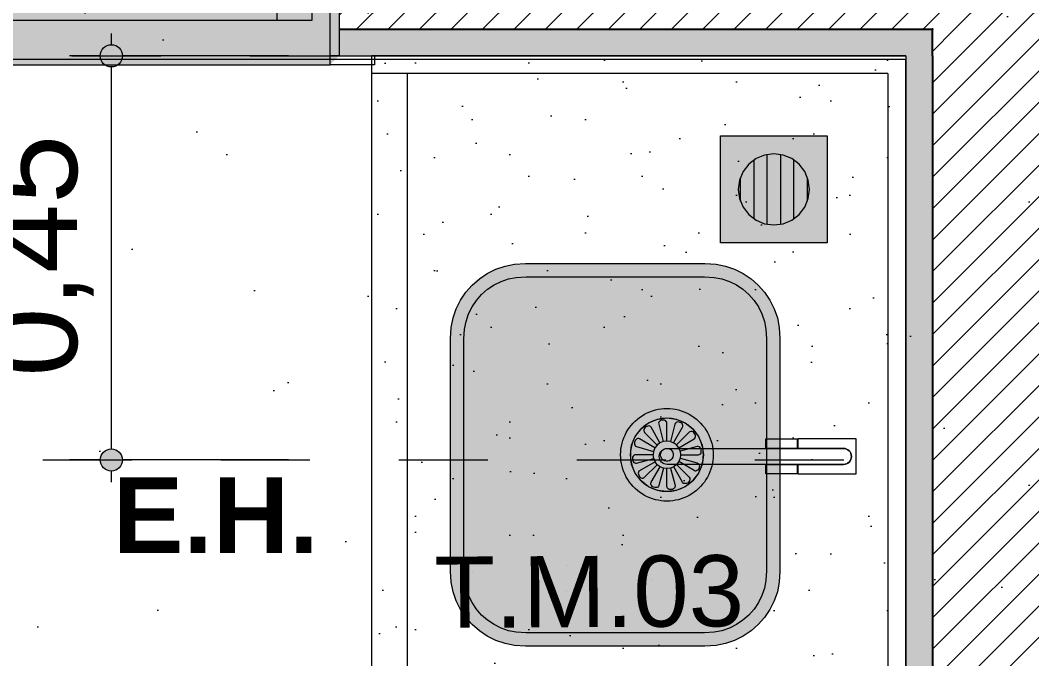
# Model space of a CAD drawing. Header units: metres. Extents: x -77.1 to 22, y -70.6 to -27.7.
# Drawn here: x -46.689 to -45.552, y -33.477 to -32.76 of the extents above; entities that cross this region are included whole.
import ezdxf

# ---------------------------------------------------------------- set-up
doc = ezdxf.new("R2010")
doc.units = ezdxf.units.M
doc.header["$MEASUREMENT"] = 0
doc.linetypes.add('Dashed', pattern=[0.07, 0.045, -0.025])
for name, color, linetype in [('COTAS EXECUTIVO.EXEC', 7, 'Continuous'), ('Janelas Archicad', 7, 'Continuous'), ('LOUCAS-METAIS.ARQ', 7, 'Continuous'), ('NOTAS BANCADAS', 7, 'Continuous'), ('PAREDE CONSTRUIR', 7, 'Continuous')]:
    doc.layers.add(name, color=color, linetype=linetype)
for name, color, linetype, lineweight, true_color in [('COTAS EXECUTIVO.EXEC_Caneta_No__167', 7, 'Continuous', 13, 0x0035d5), ('COTAS EXECUTIVO.EXEC_Caneta_No__25', 7, 'Continuous', 13, 0x982312), ('EIXO HIDRÁULICO - Executivo.EXEC_Caneta_No__167', 7, 'Continuous', 13, 0x0035d5), ('Janelas Archicad_Caneta_No__9', 7, 'Continuous', 5, 0x020202), ('LAJES.EST_Caneta_No__18', 7, 'Continuous', 0, 0xdfdfdf), ('LOUCAS-METAIS.ARQ_Caneta_No__13', 7, 'Continuous', 0, 0xaaaaaa), ('LOUCAS-METAIS.ARQ_Caneta_No__16', 7, 'Continuous', 0, 0xc9c9c9), ('LOUCAS-METAIS.ARQ_Caneta_No__18', 7, 'Continuous', 0, 0xdfdfdf), ('RALO_Caneta_No__19', 7, 'Continuous', 0, 0xe9e9e9), ('ZONA_Caneta_No__56', 7, 'Continuous', 0, 0xffe495)]:
    doc.layers.add(name, color=color, linetype=linetype, lineweight=lineweight, true_color=true_color)
for name, color, linetype, lineweight in [('Janelas Archicad_Caneta_No__10', 7, 'Continuous', 5), ('Janelas Archicad_Caneta_No__241', 7, 'Continuous', 13), ('LAJES.EST_Caneta_No__96', 252, 'Continuous', 0), ('NOTAS BANCADAS_Caneta_No__99', 7, 'Continuous', 20), ('PAREDE CONSTRUIR_Caneta_No__241', 7, 'Continuous', 13), ('PAREDE CONSTRUIR_Caneta_No__3', 7, 'Continuous', 25), ('RALO_Caneta_No__96', 252, 'Continuous', 0)]:
    doc.layers.add(name, color=color, linetype=linetype, lineweight=lineweight)
doc.styles.add('ESTILO_GERADO_1', font='arial.ttf')
doc.styles.add('ESTILO_GERADO_2', font='arial.ttf')
doc.dimstyles.new('ESTILO_GERADO__1', dxfattribs={"dimtxt": 0.1, "dimasz": 0.0475, "dimexe": 0.18, "dimexo": 0.1, "dimgap": 0, "dimtad": 1, "dimtih": 1, "dimtoh": 1, "dimzin": 0, "dimdsep": 46, "dimtxsty": 'ESTILO_GERADO_1', "dimblk": 'ARROWHEAD_11', "dimblk1": 'ARROWHEAD_11', "dimblk2": 'ARROWHEAD_11', "dimcen": 0.09, "dimclrd": 256, "dimclre": 256, "dimclrt": 256, "dimadec": 0, "dimazin": 0, "dimtfac": 1, "dimtdec": 4, "dimtmove": 0, "dimatfit": 3, "dimfxl": 0, "dimtolj": 1, "dimtzin": 0, "dimarcsym": 0})
doc.dimstyles.new('ESTILO_GERADO__12', dxfattribs={"dimtxt": 0.1, "dimasz": 0.0475, "dimexe": 0.18, "dimexo": 0.0625, "dimgap": 0, "dimtad": 1, "dimzin": 0, "dimdsep": 46, "dimtxsty": 'ESTILO_GERADO_1', "dimblk": 'ARROWHEAD_11', "dimblk1": 'ARROWHEAD_11', "dimblk2": 'ARROWHEAD_11', "dimcen": 0.09, "dimclrd": 256, "dimclre": 256, "dimclrt": 256, "dimadec": 0, "dimazin": 0, "dimtfac": 1, "dimtdec": 4, "dimtmove": 0, "dimatfit": 3, "dimfxl": 0, "dimtolj": 1, "dimtzin": 0, "dimarcsym": 0})
doc.dimstyles.new('ESTILO_GERADO__14', dxfattribs={"dimtxt": 0.1, "dimasz": 0.0475, "dimexe": 0.18, "dimexo": 0.1, "dimgap": 0, "dimtad": 1, "dimtih": 1, "dimtoh": 1, "dimzin": 0, "dimdsep": 46, "dimtxsty": 'ESTILO_GERADO_1', "dimblk": 'ARROWHEAD_11', "dimblk1": 'ARROWHEAD_11', "dimblk2": 'ARROWHEAD_11', "dimcen": 0.09, "dimclrd": 256, "dimclre": 256, "dimclrt": 256, "dimadec": 0, "dimazin": 0, "dimtfac": 1, "dimtdec": 4, "dimtmove": 2, "dimatfit": 3, "dimfxl": 0, "dimtolj": 1, "dimtzin": 0, "dimarcsym": 0})
doc.dimstyles.new('ESTILO_GERADO__16', dxfattribs={"dimtxt": 0.1, "dimasz": 0.0475, "dimexe": 0.18, "dimexo": 1.170922, "dimgap": 0, "dimtad": 1, "dimzin": 0, "dimdsep": 46, "dimtxsty": 'ESTILO_GERADO_1', "dimblk": 'ARROWHEAD_11', "dimblk1": 'ARROWHEAD_11', "dimblk2": 'ARROWHEAD_11', "dimcen": 0.09, "dimclrd": 256, "dimclre": 256, "dimclrt": 256, "dimadec": 0, "dimazin": 0, "dimtfac": 1, "dimtdec": 4, "dimtmove": 0, "dimatfit": 3, "dimfxl": 0, "dimtolj": 1, "dimtzin": 0, "dimarcsym": 0})
pattern_1 = [(45, (0, 0), (-0.01767767, 0.01767767), [])]
pattern_2 = [(45, (0, 0.2), (-0.06363961, 0.06363961), [0, -0.06, 0, -0.09]), (110, (0.2, 0.2), (0.08457234, 0.03078181), [0, -0.044, 0, -0.076])]

# ---------------------------------------------------------------- blocks, each defined once
blk = doc.blocks.new('Horizontal Multi-Sash Window 26_3')
at = {"layer": 'Janelas Archicad', "linetype": 'Continuous', "lineweight": 0, "true_color": 0xffffff}
for points in [[(-0.75, 0), (0.75, 0), (0.75, 0.05), (0.74, 0.06), (-0.74, 0.06), (-0.75, 0.05)], [(0.68, 0.01), (0.05, 0.01), (0.05, -0.03), (0.02, -0.03), (0.02, -0.06), (0.71, -0.06), (0.71, -0.03), (0.68, -0.03)], [(0.68, -0.03), (0.68, 0.01), (0.05, 0.01), (0.05, -0.03)], [(0.72, -0.03), (0.72, 0.01), (0.68, 0.01), (0.68, -0.03)]]:
    blk.add_hatch(color=7, dxfattribs=at).paths.add_polyline_path(points)
at = {"layer": 'Janelas Archicad_Caneta_No__10', "color": 7, "linetype": 'Continuous', "lineweight": 5}
for p, q in [((0.79, 0.06), (0.74, 0.06)), ((0.74, 0.06), (0.74, 0.05)), ((0.79, 0.05), (0.79, 0.06)), ((0.75, 0.05), (0.74, 0.05)), ((0.74, 0.05), (0.74, 0)), ((0.74, 0.05), (0.79, 0.05)), ((0.75, 0), (0.75, 0.05))]:
    blk.add_line(p, q, dxfattribs=at)
at = {"layer": 'Janelas Archicad_Caneta_No__241', "color": 7, "linetype": 'Continuous', "lineweight": 13}
for p, q in [((0.75, 0.02), (0.75, 0.05)), ((0.75, 0.05), (0.79, 0.05)), ((0.75, 0), (0.75, 0.02))]:
    blk.add_line(p, q, dxfattribs=at)
at = {"layer": 'Janelas Archicad_Caneta_No__9', "color": 18, "linetype": 'Continuous', "lineweight": 5, "true_color": 0x020202}
for p, q in [((-0.74, 0.06), (0.74, 0.06)), ((0.05, 0.01), (0.68, 0.01)), ((0.05, 0.01), (0.68, 0.01)), ((0.68, -0.03), (0.68, 0.01)), ((0.68, 0.01), (0.72, 0.01)), ((0.72, 0.01), (0.72, -0.03))]:
    blk.add_line(p, q, dxfattribs=at)
at = {"layer": 'Janelas Archicad_Caneta_No__9', "color": 18, "linetype": 'Dashed', "lineweight": 5, "true_color": 0x020202}
blk.add_line((-0.75, 0.05), (0.75, 0.05), dxfattribs=at)
blk = doc.blocks.new('Rectangular Floor Drain 26')
at = {"layer": 'RALO_Caneta_No__19', "linetype": 'Continuous', "lineweight": 0, "true_color": 0xe9e9e9}
h = blk.add_hatch(color=254, dxfattribs=at)
h.paths.add_polyline_path([(-0.06, 0.06), (-0.06, -0.06), (0.06, -0.06), (0.06, 0.06)])
h.paths.add_polyline_path([(0.04, 0), (0.0386, -0.0104), (0.0346, -0.02), (0.0283, -0.0283), (0.02, -0.0346), (0.0104, -0.0386), (0, -0.04), (-0.0104, -0.0386), (-0.02, -0.0346), (-0.0283, -0.0283), (-0.0346, -0.02), (-0.0386, -0.0104), (-0.04, 0), (-0.0386, 0.0104), (-0.0346, 0.02), (-0.0283, 0.0283), (-0.02, 0.0346), (-0.0104, 0.0386), (0, 0.04), (0.0104, 0.0386), (0.02, 0.0346), (0.0283, 0.0283), (0.0346, 0.02), (0.0386, 0.0104)], flags=0)
for points in [[(-0.0283, 0.0283), (-0.0327, 0.0225), (0.0327, 0.0225), (0.0283, 0.0283), (0.02, 0.0346), (0.0131, 0.0375), (-0.0131, 0.0375), (-0.02, 0.0346)], [(-0.0131, 0.0375), (0.0131, 0.0375), (0.0104, 0.0386), (0, 0.04), (-0.0104, 0.0386)], [(-0.0386, 0.0104), (-0.039, 0.0075), (0.039, 0.0075), (0.0386, 0.0104), (0.0346, 0.02), (0.0327, 0.0225), (-0.0327, 0.0225), (-0.0346, 0.02)], [(-0.039, 0.0075), (-0.04, 0), (-0.039, -0.0075), (0.039, -0.0075), (0.04, 0), (0.039, 0.0075)], [(-0.039, -0.0075), (-0.0386, -0.0104), (-0.0346, -0.02), (-0.0327, -0.0225), (0.0327, -0.0225), (0.0346, -0.02), (0.0386, -0.0104), (0.039, -0.0075)], [(-0.0327, -0.0225), (-0.0283, -0.0283), (-0.02, -0.0346), (-0.0131, -0.0375), (0.0131, -0.0375), (0.02, -0.0346), (0.0283, -0.0283), (0.0327, -0.0225)], [(0.0131, -0.0375), (-0.0131, -0.0375), (-0.0104, -0.0386), (0, -0.04), (0.0104, -0.0386)]]:
    blk.add_hatch(color=254, dxfattribs=at).paths.add_polyline_path(points)
at = {"layer": 'RALO_Caneta_No__96', "color": 252, "linetype": 'Continuous', "lineweight": 0}
for p, q in [((-0.06, 0.06), (-0.06, -0.06)), ((0.06, 0.06), (-0.06, 0.06)), ((0.06, -0.06), (0.06, 0.06)), ((-0.0283, 0.0283), (-0.02, 0.0346)), ((-0.02, 0.0346), (-0.0104, 0.0386)), ((0.0131, 0.0375), (-0.0131, 0.0375)), ((-0.0104, 0.0386), (0, 0.04)), ((0, 0.04), (0.0104, 0.0386)), ((0.0104, 0.0386), (0.02, 0.0346)), ((0.02, 0.0346), (0.0283, 0.0283)), ((-0.0346, 0.02), (-0.0283, 0.0283)), ((0.0283, 0.0283), (0.0346, 0.02)), ((-0.0386, 0.0104), (-0.0346, 0.02)), ((-0.0327, 0.0225), (0.0327, 0.0225)), ((0.0346, 0.02), (0.0386, 0.0104)), ((-0.04, 0), (-0.0386, 0.0104)), ((-0.0386, -0.0104), (-0.04, 0)), ((0.039, 0.0075), (-0.039, 0.0075)), ((0.0386, 0.0104), (0.04, 0)), ((0.04, 0), (0.0386, -0.0104)), ((-0.039, -0.0075), (0.039, -0.0075)), ((-0.0346, -0.02), (-0.0386, -0.0104)), ((0.0386, -0.0104), (0.0346, -0.02)), ((-0.0283, -0.0283), (-0.0346, -0.02)), ((0.0327, -0.0225), (-0.0327, -0.0225)), ((0.0346, -0.02), (0.0283, -0.0283)), ((-0.02, -0.0346), (-0.0283, -0.0283)), ((0.0283, -0.0283), (0.02, -0.0346)), ((-0.0104, -0.0386), (-0.02, -0.0346)), ((-0.0131, -0.0375), (0.0131, -0.0375)), ((0, -0.04), (-0.0104, -0.0386)), ((0.0104, -0.0386), (0, -0.04)), ((0.02, -0.0346), (0.0104, -0.0386)), ((-0.06, -0.06), (0.06, -0.06))]:
    blk.add_line(p, q, dxfattribs=at)
blk = doc.blocks.new('LEM_cuba tramontina 400x340x140')
at = {"layer": 'LOUCAS-METAIS.ARQ_Caneta_No__18', "linetype": 'Continuous', "lineweight": 0, "true_color": 0xdfdfdf}
blk.add_hatch(color=254, dxfattribs=at).paths.add_polyline_path([(0.0843, 0.43), (0.0718, 0.4292), (0.0612, 0.4271), (0.051, 0.4236), (0.0413, 0.4188), (0.0324, 0.4128), (0.0243, 0.4057), (0.0172, 0.3976), (0.0112, 0.3887), (0.0064, 0.379), (0.0029, 0.3688), (0.0008, 0.3582), (0, 0.3457), (0, 0.0843), (0.0008, 0.0718), (0.0029, 0.0612), (0.0064, 0.051), (0.0112, 0.0413), (0.0172, 0.0324), (0.0243, 0.0243), (0.0324, 0.0172), (0.0413, 0.0112), (0.051, 0.0064), (0.0612, 0.0029), (0.0718, 0.0008), (0.0843, 0), (0.2857, 0), (0.2982, 0.0008), (0.3088, 0.0029), (0.319, 0.0064), (0.3287, 0.0112), (0.3376, 0.0172), (0.3457, 0.0243), (0.3528, 0.0324), (0.3588, 0.0413), (0.3636, 0.051), (0.3671, 0.0612), (0.3692, 0.0718), (0.37, 0.0843), (0.37, 0.3457), (0.3692, 0.3582), (0.3671, 0.3688), (0.3636, 0.379), (0.3588, 0.3887), (0.3528, 0.3976), (0.3457, 0.4057), (0.3376, 0.4128), (0.3287, 0.4188), (0.319, 0.4236), (0.3088, 0.4271), (0.2982, 0.4292), (0.2857, 0.43)])
at = {"layer": 'LOUCAS-METAIS.ARQ_Caneta_No__13', "color": 253, "linetype": 'Continuous', "lineweight": 0, "true_color": 0xaaaaaa, "flags": 128}
for points in [[(0.0843, 0.43), (0.0718, 0.4292), (0.0612, 0.4271), (0.051, 0.4236), (0.0413, 0.4188), (0.0324, 0.4128), (0.0243, 0.4057), (0.0172, 0.3976), (0.0112, 0.3887), (0.0064, 0.379), (0.0029, 0.3688), (0.0008, 0.3582), (0, 0.3457), (0, 0.0843), (0.0008, 0.0718), (0.0029, 0.0612), (0.0064, 0.051), (0.0112, 0.0413), (0.0172, 0.0324), (0.0243, 0.0243), (0.0324, 0.0172), (0.0413, 0.0112), (0.051, 0.0064), (0.0612, 0.0029), (0.0718, 0.0008), (0.0843, 0), (0.2857, 0), (0.2982, 0.0008), (0.3088, 0.0029), (0.319, 0.0064), (0.3287, 0.0112), (0.3376, 0.0172), (0.3457, 0.0243), (0.3528, 0.0324), (0.3588, 0.0413), (0.3636, 0.051), (0.3671, 0.0612), (0.3692, 0.0718), (0.37, 0.0843), (0.37, 0.3457), (0.3692, 0.3582), (0.3671, 0.3688), (0.3636, 0.379), (0.3588, 0.3887), (0.3528, 0.3976), (0.3457, 0.4057), (0.3376, 0.4128), (0.3287, 0.4188), (0.319, 0.4236), (0.3088, 0.4271), (0.2982, 0.4292), (0.2857, 0.43)], [(0.3049, 0.0174), (0.3132, 0.0203), (0.3211, 0.0242), (0.3285, 0.0291), (0.3351, 0.0349), (0.3409, 0.0415), (0.3458, 0.0489), (0.3497, 0.0568), (0.3526, 0.0651), (0.3543, 0.0738), (0.355, 0.0848), (0.355, 0.3452), (0.3543, 0.3562), (0.3526, 0.3649), (0.3497, 0.3732), (0.3458, 0.3811), (0.3409, 0.3885), (0.3351, 0.3951), (0.3285, 0.4009), (0.3211, 0.4058), (0.3132, 0.4097), (0.3049, 0.4126), (0.2962, 0.4143), (0.2852, 0.415), (0.0848, 0.415), (0.0738, 0.4143), (0.0651, 0.4126), (0.0568, 0.4097), (0.0489, 0.4058), (0.0415, 0.4009), (0.0349, 0.3951), (0.0291, 0.3885), (0.0242, 0.3811), (0.0203, 0.3732), (0.0174, 0.3649), (0.0157, 0.3562), (0.015, 0.3452), (0.015, 0.0848), (0.0157, 0.0738), (0.0174, 0.0651), (0.0203, 0.0568), (0.0242, 0.0489), (0.0291, 0.0415), (0.0349, 0.0349), (0.0415, 0.0291), (0.0489, 0.0242), (0.0568, 0.0203), (0.0651, 0.0174), (0.0738, 0.0157), (0.0848, 0.015), (0.2852, 0.015), (0.2962, 0.0157)], [(0.1671, 0.1819), (0.1691, 0.1844), (0.1709, 0.1871), (0.1726, 0.1899), (0.174, 0.1929), (0.1753, 0.1959), (0.1765, 0.1989), (0.1774, 0.2021), (0.1781, 0.2053), (0.1786, 0.2085), (0.1789, 0.2117), (0.179, 0.215), (0.1789, 0.2183), (0.1786, 0.2215), (0.1781, 0.2247), (0.1774, 0.2279), (0.1765, 0.2311), (0.1753, 0.2341), (0.174, 0.2371), (0.1726, 0.2401), (0.1709, 0.2429), (0.1691, 0.2456), (0.1671, 0.2481), (0.1649, 0.2506), (0.1626, 0.2529), (0.1601, 0.2551), (0.1576, 0.2571), (0.1549, 0.2589), (0.152, 0.2606), (0.1491, 0.2621), (0.1461, 0.2633), (0.1431, 0.2645), (0.1399, 0.2654), (0.1367, 0.2661), (0.1335, 0.2666), (0.1303, 0.2669), (0.127, 0.267), (0.1237, 0.2669), (0.1205, 0.2666), (0.1173, 0.2661), (0.1141, 0.2654), (0.1109, 0.2645), (0.1079, 0.2633), (0.1049, 0.2621), (0.1019, 0.2606), (0.0991, 0.2589), (0.0964, 0.2571), (0.0939, 0.2551), (0.0914, 0.2529), (0.0891, 0.2506), (0.0869, 0.2481), (0.0849, 0.2456), (0.0831, 0.2429), (0.0814, 0.2401), (0.0799, 0.2371), (0.0787, 0.2341), (0.0775, 0.2311), (0.0766, 0.2279), (0.0759, 0.2247), (0.0754, 0.2215), (0.0751, 0.2183), (0.075, 0.215), (0.0751, 0.2117), (0.0754, 0.2085), (0.0759, 0.2053), (0.0766, 0.2021), (0.0775, 0.1989), (0.0787, 0.1959), (0.0799, 0.1929), (0.0814, 0.1899), (0.0831, 0.1871), (0.0849, 0.1844), (0.0869, 0.1819), (0.0891, 0.1794), (0.0914, 0.1771), (0.0939, 0.1749), (0.0964, 0.1729), (0.0991, 0.1711), (0.1019, 0.1694), (0.1049, 0.1679), (0.1079, 0.1667), (0.1109, 0.1655), (0.1141, 0.1646), (0.1173, 0.1639), (0.1205, 0.1634), (0.1237, 0.1631), (0.127, 0.163), (0.1303, 0.1631), (0.1335, 0.1634), (0.1367, 0.1639), (0.1399, 0.1646), (0.1431, 0.1655), (0.1461, 0.1667), (0.1491, 0.1679), (0.152, 0.1694), (0.1549, 0.1711), (0.1576, 0.1729), (0.1601, 0.1749), (0.1626, 0.1771), (0.1649, 0.1794)], [(0.1475, 0.1792), (0.156, 0.1857), (0.1625, 0.1943), (0.1666, 0.2043), (0.168, 0.215), (0.1666, 0.2257), (0.1625, 0.2357), (0.156, 0.2443), (0.1475, 0.2508), (0.1376, 0.255), (0.127, 0.2564), (0.1164, 0.255), (0.1065, 0.2508), (0.098, 0.2443), (0.0915, 0.2357), (0.0874, 0.2257), (0.086, 0.215), (0.0861, 0.2176), (0.0864, 0.2201), (0.0868, 0.2227), (0.0873, 0.2252), (0.0881, 0.2277), (0.0889, 0.2301), (0.0899, 0.2325), (0.0911, 0.2347), (0.0924, 0.237), (0.0939, 0.2391), (0.0955, 0.2411), (0.0972, 0.2431), (0.099, 0.2449), (0.1009, 0.2466), (0.1029, 0.2482), (0.1051, 0.2496), (0.1073, 0.2509), (0.1096, 0.2521), (0.1119, 0.2531), (0.1144, 0.254), (0.1168, 0.2547), (0.1194, 0.2553), (0.1219, 0.2557), (0.1245, 0.2559), (0.127, 0.256), (0.1296, 0.2559), (0.1322, 0.2557), (0.1347, 0.2553), (0.1372, 0.2547), (0.1397, 0.254), (0.1421, 0.2531), (0.1445, 0.2521), (0.1468, 0.2509), (0.149, 0.2496), (0.1511, 0.2482), (0.1532, 0.2466), (0.1551, 0.2449), (0.1569, 0.2431), (0.1586, 0.2411), (0.1602, 0.2391), (0.1617, 0.237), (0.163, 0.2347), (0.1641, 0.2325), (0.1652, 0.2301), (0.166, 0.2277), (0.1667, 0.2252), (0.1673, 0.2227), (0.1677, 0.2201), (0.168, 0.2176), (0.168, 0.215), (0.168, 0.2124), (0.1677, 0.2099), (0.1673, 0.2073), (0.1667, 0.2048), (0.166, 0.2023), (0.1652, 0.1999), (0.1641, 0.1975), (0.163, 0.1953), (0.1617, 0.193), (0.1602, 0.1909), (0.1586, 0.1889), (0.1569, 0.1869), (0.1551, 0.1851), (0.1532, 0.1834), (0.1511, 0.1818), (0.149, 0.1804), (0.1468, 0.1791), (0.1445, 0.1779), (0.1421, 0.1769), (0.1397, 0.176), (0.1372, 0.1753), (0.1347, 0.1747), (0.1322, 0.1743), (0.1296, 0.1741), (0.127, 0.174), (0.1245, 0.1741), (0.1219, 0.1743), (0.1194, 0.1747), (0.1168, 0.1753), (0.1144, 0.176), (0.1119, 0.1769), (0.1096, 0.1779), (0.1073, 0.1791), (0.1051, 0.1804), (0.1029, 0.1818), (0.1009, 0.1834), (0.099, 0.1851), (0.0972, 0.1869), (0.0955, 0.1889), (0.0939, 0.1909), (0.0924, 0.193), (0.0911, 0.1953), (0.0899, 0.1975), (0.0889, 0.1999), (0.0881, 0.2023), (0.0873, 0.2048), (0.0868, 0.2073), (0.0864, 0.2099), (0.0861, 0.2124), (0.086, 0.215), (0.0874, 0.2043), (0.0915, 0.1943), (0.098, 0.1857), (0.1065, 0.1792), (0.1164, 0.175), (0.127, 0.1736), (0.1376, 0.175)], [(0.1279, 0.2078), (0.1297, 0.2083), (0.1314, 0.2092), (0.1327, 0.2106), (0.1336, 0.2122), (0.1341, 0.214), (0.1341, 0.2159), (0.1336, 0.2178), (0.1327, 0.2194), (0.1314, 0.2207), (0.1298, 0.2217), (0.1279, 0.2222), (0.1261, 0.2222), (0.1243, 0.2217), (0.1226, 0.2208), (0.1213, 0.2194), (0.1204, 0.2178), (0.1199, 0.216), (0.1199, 0.2141), (0.1204, 0.2122), (0.1213, 0.2106), (0.1226, 0.2093), (0.1242, 0.2083), (0.126, 0.2078)]]:
    blk.add_lwpolyline(points, close=True, dxfattribs=at)
for points in [[(0.1231, 0.23), (0.1194, 0.2285), (0.1093, 0.2459), (0.109, 0.2469), (0.109, 0.2479), (0.1093, 0.249), (0.11, 0.25), (0.111, 0.2508), (0.1121, 0.2514), (0.1133, 0.2518), (0.1146, 0.2519), (0.1157, 0.2517), (0.1167, 0.2512), (0.1174, 0.2504), (0.1179, 0.2495), (0.1231, 0.23), (0.1271, 0.2305), (0.1311, 0.23), (0.1348, 0.2284), (0.1379, 0.2259), (0.1404, 0.2227), (0.1419, 0.2189), (0.1424, 0.2149), (0.1624, 0.215), (0.1633, 0.2148), (0.1642, 0.2143), (0.165, 0.2134), (0.1655, 0.2124), (0.1657, 0.2111), (0.1657, 0.2098), (0.1654, 0.2086), (0.1648, 0.2074), (0.1641, 0.2065), (0.1631, 0.2059), (0.1621, 0.2056), (0.1611, 0.2057), (0.1418, 0.2109), (0.1403, 0.2071), (0.1576, 0.1971), (0.1584, 0.1965), (0.1589, 0.1956), (0.1591, 0.1945), (0.159, 0.1933), (0.1586, 0.1921), (0.158, 0.191), (0.1571, 0.19), (0.156, 0.1893), (0.1549, 0.1889), (0.1538, 0.1889), (0.1528, 0.1892), (0.152, 0.1897), (0.1378, 0.2039), (0.1403, 0.2071)], [(0.1271, 0.2305), (0.127, 0.2507), (0.1272, 0.2517), (0.1277, 0.2526), (0.1285, 0.2534), (0.1296, 0.2539), (0.1308, 0.2541), (0.1321, 0.2541), (0.1334, 0.2538), (0.1345, 0.2532), (0.1354, 0.2524), (0.136, 0.2515), (0.1363, 0.2505), (0.1362, 0.2495), (0.1311, 0.23)], [(0.1137, 0.2229), (0.0964, 0.2329), (0.0956, 0.2335), (0.0951, 0.2344), (0.0949, 0.2355), (0.095, 0.2367), (0.0954, 0.2379), (0.096, 0.239), (0.0969, 0.24), (0.098, 0.2407), (0.0991, 0.2411), (0.1002, 0.2411), (0.1012, 0.2408), (0.102, 0.2403), (0.1162, 0.2261)], [(0.1348, 0.2284), (0.1447, 0.2459), (0.1453, 0.2467), (0.1462, 0.2472), (0.1473, 0.2474), (0.1485, 0.2473), (0.1497, 0.2469), (0.1508, 0.2463), (0.1517, 0.2454), (0.1524, 0.2443), (0.1528, 0.2432), (0.1529, 0.2421), (0.1526, 0.2411), (0.152, 0.2402), (0.1379, 0.2259)], [(0.1122, 0.2191), (0.1116, 0.2151), (0.0916, 0.215), (0.0907, 0.2152), (0.0898, 0.2157), (0.089, 0.2166), (0.0885, 0.2176), (0.0883, 0.2189), (0.0883, 0.2202), (0.0886, 0.2214), (0.0892, 0.2226), (0.0899, 0.2235), (0.0909, 0.2241), (0.0919, 0.2244), (0.0929, 0.2243), (0.1122, 0.2191), (0.1137, 0.2229), (0.1162, 0.2261), (0.1194, 0.2285)], [(0.1404, 0.2227), (0.1576, 0.2328), (0.1586, 0.2332), (0.1596, 0.2332), (0.1607, 0.2328), (0.1616, 0.2322), (0.1625, 0.2312), (0.1631, 0.2301), (0.1634, 0.2288), (0.1635, 0.2276), (0.1633, 0.2264), (0.1628, 0.2254), (0.1621, 0.2247), (0.1612, 0.2242), (0.1419, 0.2189)], [(0.1116, 0.2151), (0.1121, 0.2111), (0.0928, 0.2058), (0.0919, 0.2053), (0.0912, 0.2046), (0.0907, 0.2036), (0.0905, 0.2024), (0.0906, 0.2012), (0.0909, 0.1999), (0.0915, 0.1988), (0.0924, 0.1978), (0.0933, 0.1972), (0.0944, 0.1968), (0.0954, 0.1968), (0.0964, 0.1972), (0.1136, 0.2073), (0.1161, 0.2041), (0.102, 0.1898), (0.1014, 0.1889), (0.1011, 0.1879), (0.1012, 0.1868), (0.1016, 0.1857), (0.1023, 0.1846), (0.1032, 0.1837), (0.1043, 0.1831), (0.1055, 0.1827), (0.1067, 0.1826), (0.1078, 0.1828), (0.1087, 0.1833), (0.1093, 0.1841), (0.1192, 0.2016), (0.1229, 0.2), (0.1178, 0.1805), (0.1177, 0.1795), (0.118, 0.1785), (0.1186, 0.1776), (0.1195, 0.1768), (0.1206, 0.1762), (0.1219, 0.1759), (0.1232, 0.1759), (0.1244, 0.1761), (0.1255, 0.1766), (0.1263, 0.1774), (0.1268, 0.1783), (0.127, 0.1793), (0.1269, 0.1995), (0.1309, 0.2), (0.1361, 0.1805), (0.1366, 0.1796), (0.1373, 0.1788), (0.1383, 0.1783), (0.1394, 0.1781), (0.1407, 0.1782), (0.1419, 0.1786), (0.143, 0.1792), (0.144, 0.18), (0.1446, 0.181), (0.145, 0.1821), (0.145, 0.1831), (0.1447, 0.1841), (0.1346, 0.2015), (0.1378, 0.2039)], [(0.1121, 0.2111), (0.1136, 0.2073)], [(0.1418, 0.2109), (0.1424, 0.2149)], [(0.1161, 0.2041), (0.1192, 0.2016)], [(0.1229, 0.2), (0.1269, 0.1995)], [(0.1309, 0.2), (0.1346, 0.2015)]]:
    blk.add_lwpolyline(points, dxfattribs=at)
blk = doc.blocks.new('Tap 26_3')
at = {"layer": 'LOUCAS-METAIS.ARQ_Caneta_No__13', "color": 253, "linetype": 'Continuous', "lineweight": 0, "true_color": 0xaaaaaa, "flags": 128}
for points in [[(-0.02, -0.021), (-0.009, -0.021), (-0.009, 0.03, -1), (0.009, 0.03), (0.009, -0.021), (0.02, -0.021), (0.02, 0.044), (-0.02, 0.044)], [(-0.009, -0.1679, 1), (0.009, -0.1678), (0.009, 0.03, 1), (-0.009, 0.03)]]:
    blk.add_lwpolyline(points, format="xyb", close=True, dxfattribs=at)
for points in [[(-0.0197, -0.057), (-0.009, -0.057), (-0.009, -0.022), (-0.0197, -0.022)], [(0.0197, -0.057), (0.0197, -0.022), (0.009, -0.022), (0.009, -0.057)]]:
    blk.add_lwpolyline(points, close=True, dxfattribs=at)
blk = doc.blocks.new('*D509')
at = {"layer": 'COTAS EXECUTIVO.EXEC_Caneta_No__167', "linetype": 'Continuous', "lineweight": 13, "true_color": 0x0035d5}
for points in [[(-46.5988, -32.7997), (-46.5979, -32.8045), (-46.5952, -32.8085), (-46.5911, -32.8112), (-46.5863, -32.8122), (-46.5816, -32.8112), (-46.5775, -32.8085), (-46.5748, -32.8045), (-46.5738, -32.7997), (-46.5748, -32.7949), (-46.5775, -32.7909), (-46.5816, -32.7881), (-46.5863, -32.7872), (-46.5911, -32.7881), (-46.5952, -32.7909), (-46.5979, -32.7949)], [(-46.5988, -33.2537), (-46.5979, -33.2585), (-46.5952, -33.2625), (-46.5911, -33.2652), (-46.5863, -33.2662), (-46.5816, -33.2652), (-46.5775, -33.2625), (-46.5748, -33.2585), (-46.5738, -33.2537), (-46.5748, -33.2489), (-46.5775, -33.2449), (-46.5816, -33.2421), (-46.5863, -33.2412), (-46.5911, -33.2421), (-46.5952, -33.2449), (-46.5979, -33.2489)]]:
    blk.add_hatch(color=162, dxfattribs=at).paths.add_polyline_path(points)
at = {"layer": 'COTAS EXECUTIVO.EXEC_Caneta_No__167', "color": 162, "linetype": 'Continuous', "lineweight": 13, "true_color": 0x0035d5}
for p, q in [((-46.5863, -32.7872), (-46.5863, -32.7747)), ((-46.5988, -32.7997), (-46.6332, -32.7997)), ((-46.3874, -32.7997), (-46.5738, -32.7997)), ((-46.5863, -33.2412), (-46.5863, -32.8122)), ((-46.5988, -33.2537), (-46.6332, -33.2537)), ((-46.3874, -33.2537), (-46.5738, -33.2537)), ((-46.5863, -33.2787), (-46.5863, -33.2662))]:
    blk.add_line(p, q, dxfattribs=at)
for centre in [(-46.5863, -32.7997), (-46.5863, -33.2537)]:
    blk.add_circle(centre, 0.0125, dxfattribs=at)
at = {"layer": 'COTAS EXECUTIVO.EXEC_Caneta_No__167', "color": 162, "lineweight": 13, "true_color": 0x0035d5, "insert": (-46.6063, -33.1602), "char_height": 0.1, "attachment_point": 7, "rotation": 90, "style": 'ESTILO_GERADO_1'}
blk.add_mtext('\\A1;{\\pql;\\fArial|b0|i0|c0|p0;\\W1.000000;0,45}', dxfattribs=at)
blk = doc.blocks.new('ARROWHEAD_11')
at = {"color": 0, "linetype": 'Continuous', "lineweight": 0}
blk.add_line((0, 0), (-1, 0), dxfattribs=at)
at = {"color": 0, "linetype": 'Continuous', "lineweight": 0, "const_width": 0.25, "flags": 128}
blk.add_lwpolyline([(-0.125, 0, 1), (0.125, 0, 1)], format="xyb", close=True, dxfattribs=at)
blk = doc.blocks.new('*D563')
at = {"layer": 'COTAS EXECUTIVO.EXEC_Caneta_No__25', "linetype": 'Continuous', "lineweight": 13, "true_color": 0x982312}
for points in [[(-66.5265, -31.176), (-66.5256, -31.1808), (-66.5229, -31.1849), (-66.5188, -31.1876), (-66.514, -31.1885), (-66.5093, -31.1876), (-66.5052, -31.1849), (-66.5025, -31.1808), (-66.5015, -31.176), (-66.5025, -31.1712), (-66.5052, -31.1672), (-66.5093, -31.1645), (-66.514, -31.1635), (-66.5188, -31.1645), (-66.5229, -31.1672), (-66.5256, -31.1712)], [(-44.0265, -31.176), (-44.0256, -31.1808), (-44.0229, -31.1849), (-44.0188, -31.1876), (-44.014, -31.1885), (-44.0093, -31.1876), (-44.0052, -31.1849), (-44.0025, -31.1808), (-44.0015, -31.176), (-44.0025, -31.1712), (-44.0052, -31.1672), (-44.0093, -31.1645), (-44.014, -31.1635), (-44.0188, -31.1645), (-44.0229, -31.1672), (-44.0256, -31.1712)]]:
    blk.add_hatch(color=24, dxfattribs=at).paths.add_polyline_path(points)
at = {"layer": 'COTAS EXECUTIVO.EXEC_Caneta_No__25', "color": 24, "linetype": 'Continuous', "lineweight": 13, "true_color": 0x982312}
for p, q in [((-66.514, -31.1635), (-66.514, -31.1292)), ((-44.014, -31.1635), (-44.014, -31.1292)), ((-66.539, -31.176), (-66.5265, -31.176)), ((-66.5015, -31.176), (-44.0265, -31.176)), ((-44.0015, -31.176), (-43.989, -31.176)), ((-66.514, -31.276), (-66.514, -31.1885)), ((-44.014, -31.276), (-44.014, -31.1885))]:
    blk.add_line(p, q, dxfattribs=at)
for centre in [(-66.514, -31.176), (-44.014, -31.176)]:
    blk.add_circle(centre, 0.0125, dxfattribs=at)
at = {"layer": 'COTAS EXECUTIVO.EXEC_Caneta_No__25', "color": 24, "lineweight": 13, "true_color": 0x982312, "insert": (-55.4223, -31.156), "char_height": 0.1, "attachment_point": 7, "style": 'ESTILO_GERADO_1'}
blk.add_mtext('\\A1;{\\pql;\\fArial|b0|i0|c0|p0;\\W1.000000;22,50}', dxfattribs=at)
blk = doc.blocks.new('*D633')
at = {"layer": 'COTAS EXECUTIVO.EXEC_Caneta_No__25', "linetype": 'Continuous', "lineweight": 13, "true_color": 0x982312}
for points in [[(-51.0865, -32.0279), (-51.0856, -32.0327), (-51.0829, -32.0367), (-51.0788, -32.0394), (-51.074, -32.0404), (-51.0693, -32.0394), (-51.0652, -32.0367), (-51.0625, -32.0327), (-51.0615, -32.0279), (-51.0625, -32.0231), (-51.0652, -32.019), (-51.0693, -32.0163), (-51.074, -32.0154), (-51.0788, -32.0163), (-51.0829, -32.019), (-51.0856, -32.0231)], [(-46.0265, -32.0279), (-46.0256, -32.0327), (-46.0229, -32.0367), (-46.0188, -32.0394), (-46.014, -32.0404), (-46.0093, -32.0394), (-46.0052, -32.0367), (-46.0025, -32.0327), (-46.0015, -32.0279), (-46.0025, -32.0231), (-46.0052, -32.019), (-46.0093, -32.0163), (-46.014, -32.0154), (-46.0188, -32.0163), (-46.0229, -32.019), (-46.0256, -32.0231)]]:
    blk.add_hatch(color=24, dxfattribs=at).paths.add_polyline_path(points)
at = {"layer": 'COTAS EXECUTIVO.EXEC_Caneta_No__25', "color": 24, "linetype": 'Continuous', "lineweight": 13, "true_color": 0x982312}
for p, q in [((-51.074, -32.0154), (-51.074, -31.981)), ((-46.014, -32.0154), (-46.014, -31.981)), ((-51.0615, -32.0279), (-46.0265, -32.0279)), ((-46.0015, -32.0279), (-45.989, -32.0279)), ((-51.074, -32.1279), (-51.074, -32.0404)), ((-46.014, -32.1279), (-46.014, -32.0404))]:
    blk.add_line(p, q, dxfattribs=at)
for centre in [(-51.074, -32.0279), (-46.014, -32.0279)]:
    blk.add_circle(centre, 0.0125, dxfattribs=at)
at = {"layer": 'COTAS EXECUTIVO.EXEC_Caneta_No__25', "color": 24, "lineweight": 13, "true_color": 0x982312, "insert": (-48.6775, -32.0079), "char_height": 0.1, "attachment_point": 7, "style": 'ESTILO_GERADO_1'}
blk.add_mtext('\\A1;{\\pql;\\fArial|b0|i0|c0|p0;\\W1.000000;5,06}', dxfattribs=at)
blk = doc.blocks.new('*D649')
at = {"layer": 'COTAS EXECUTIVO.EXEC_Caneta_No__25', "linetype": 'Continuous', "lineweight": 13, "true_color": 0x982312}
for points in [[(-43.1378, -32.7997), (-43.1369, -32.8045), (-43.1342, -32.8085), (-43.1301, -32.8112), (-43.1253, -32.8122), (-43.1205, -32.8112), (-43.1165, -32.8085), (-43.1138, -32.8045), (-43.1128, -32.7997), (-43.1138, -32.7949), (-43.1165, -32.7909), (-43.1205, -32.7881), (-43.1253, -32.7872), (-43.1301, -32.7881), (-43.1342, -32.7909), (-43.1369, -32.7949)], [(-43.1378, -34.9009), (-43.1369, -34.9057), (-43.1342, -34.9098), (-43.1301, -34.9125), (-43.1253, -34.9134), (-43.1205, -34.9125), (-43.1165, -34.9098), (-43.1138, -34.9057), (-43.1128, -34.9009), (-43.1138, -34.8961), (-43.1165, -34.8921), (-43.1205, -34.8894), (-43.1253, -34.8884), (-43.1301, -34.8894), (-43.1342, -34.8921), (-43.1369, -34.8961)]]:
    blk.add_hatch(color=24, dxfattribs=at).paths.add_polyline_path(points)
at = {"layer": 'COTAS EXECUTIVO.EXEC_Caneta_No__25', "color": 24, "linetype": 'Continuous', "lineweight": 13, "true_color": 0x982312}
for p, q in [((-43.1378, -32.7997), (-44.2963, -32.7997)), ((-43.0785, -32.7997), (-43.1128, -32.7997)), ((-43.1253, -34.8884), (-43.1253, -32.8122)), ((-43.1378, -34.9009), (-44.2963, -34.9009)), ((-43.0785, -34.9009), (-43.1128, -34.9009))]:
    blk.add_line(p, q, dxfattribs=at)
for centre in [(-43.1253, -32.7997), (-43.1253, -34.9009)]:
    blk.add_circle(centre, 0.0125, dxfattribs=at)
at = {"layer": 'COTAS EXECUTIVO.EXEC_Caneta_No__25', "color": 24, "lineweight": 13, "true_color": 0x982312, "char_height": 0.1, "attachment_point": 7, "rotation": 90, "style": 'ESTILO_GERADO_1'}
for s, insert in [('\\A1;{\\pql;\\fArial|b0|i0|c0|p0;\\W1.000000;0,20}', (-43.1453, -33.0791)), ('\\A1;{\\pql;\\fArial|b0|i0|c0|p0;\\W1.000000;2,10}', (-43.1453, -34.1172))]:
    blk.add_mtext(s, dxfattribs=dict(at, insert=insert))
blk = doc.blocks.new('*D650')
at = {"layer": 'COTAS EXECUTIVO.EXEC_Caneta_No__25', "linetype": 'Continuous', "lineweight": 13, "true_color": 0x982312}
for points in [[(-43.1378, -32.5997), (-43.1369, -32.6045), (-43.1342, -32.6085), (-43.1301, -32.6112), (-43.1253, -32.6122), (-43.1205, -32.6112), (-43.1165, -32.6085), (-43.1138, -32.6045), (-43.1128, -32.5997), (-43.1138, -32.5949), (-43.1165, -32.5909), (-43.1205, -32.5881), (-43.1253, -32.5872), (-43.1301, -32.5881), (-43.1342, -32.5909), (-43.1369, -32.5949)], [(-43.1378, -32.7997), (-43.1369, -32.8045), (-43.1342, -32.8085), (-43.1301, -32.8112), (-43.1253, -32.8122), (-43.1205, -32.8112), (-43.1165, -32.8085), (-43.1138, -32.8045), (-43.1128, -32.7997), (-43.1138, -32.7949), (-43.1165, -32.7909), (-43.1205, -32.7881), (-43.1253, -32.7872), (-43.1301, -32.7881), (-43.1342, -32.7909), (-43.1369, -32.7949)]]:
    blk.add_hatch(color=24, dxfattribs=at).paths.add_polyline_path(points)
at = {"layer": 'COTAS EXECUTIVO.EXEC_Caneta_No__25', "color": 24, "linetype": 'Continuous', "lineweight": 13, "true_color": 0x982312}
for p, q in [((-43.1378, -32.5997), (-44.2963, -32.5997)), ((-43.0785, -32.5997), (-43.1128, -32.5997)), ((-43.1253, -32.7872), (-43.1253, -32.6122)), ((-43.1378, -32.7997), (-44.2963, -32.7997)), ((-43.0785, -32.7997), (-43.1128, -32.7997))]:
    blk.add_line(p, q, dxfattribs=at)
for centre in [(-43.1253, -32.5997), (-43.1253, -32.7997)]:
    blk.add_circle(centre, 0.0125, dxfattribs=at)
blk = doc.blocks.new('Rótulo_86_7', base_point=(-46.1069, -33.3385))
at = {"layer": 'NOTAS BANCADAS_Caneta_No__99', "color": 7, "lineweight": 20, "insert": (-45.9371, -33.3608), "char_height": 0.08, "attachment_point": 2, "rotation": 0.323, "style": 'ESTILO_GERADO_1'}
blk.add_mtext('\\A1;{\\pqc;\\pt0,99;\\fArial|b0|i0|c0|p0;\\W1.000000;T.M.03\\fArial|b0|i0|c0|p0;\\W1.000000;\\A1{\\H.66x;\\S^  ;}\\fArial|b0|i0|c0|p0;\\W1.000000;\\fArial|b0|i0|c0|p0;\\W1.000000;\\A1{\\H.66x;\\S^  ;}\\fArial|b0|i0|c0|p0;\\W1.000000;\\fArial|b0|i0|c0|p0;\\W1.000000;\\fArial|b0|i0|c0|p0;\\W1.000000;\\fArial|b0|i0|c0|p0;\\W1.000000;\\fArial|b0|i0|c0|p0;\\W1.000000;\\fArial|b0|i0|c0|p0;\\W1.000000;\\fArial|b0|i0|c0|p0;\\W1.000000;\\A1{\\H.66x;\\S^  ;}\\fArial|b0|i0|c0|p0;\\W1.000000;\\fArial|b0|i0|c0|p0;\\W1.000000;\\A1{\\H.66x;\\S^  ;}\\fArial|b0|i0|c0|p0;\\W1.000000;\\fArial|b0|i0|c0|p0;\\W1.000000;\\fArial|b0|i0|c0|p0;\\W1.000000;\\fArial|b0|i0|c0|p0;\\W1.000000;\\fArial|b0|i0|c0|p0;\\W1.000000;\\fArial|b0|i0|c0|p0;\\W1.000000;\\fArial|b0|i0|c0|p0;\\W1.000000;\\A1{\\H.66x;\\S^  ;}\\fArial|b0|i0|c0|p0;\\W1.000000;\\fArial|b0|i0|c0|p0;\\W1.000000;\\A1{\\H.66x;\\S^  ;}\\fArial|b0|i0|c0|p0;\\W1.000000;\\fArial|b0|i0|c0|p0;\\W1.000000;\\fArial|b0|i0|c0|p0;\\W1.000000;\\fArial|b0|i0|c0|p0;\\W1.000000;\\fArial|b0|i0|c0|p0;\\W1.000000;\\fArial|b0|i0|c0|p0;\\W1.000000;\\fArial|b0|i0|c0|p0;\\W1.000000;\\A1{\\H.66x;\\S^  ;}\\fArial|b0|i0|c0|p0;\\W1.000000;\\fArial|b0|i0|c0|p0;\\W1.000000;\\A1{\\H.66x;\\S^  ;}\\fArial|b0|i0|c0|p0;\\W1.000000;\\fArial|b0|i0|c0|p0;\\W1.000000;\\fArial|b0|i0|c0|p0;\\W1.000000;\\fArial|b0|i0|c0|p0;\\W1.000000;\\fArial|b0|i0|c0|p0;\\W1.000000;\\fArial|b0|i0|c0|p0;\\W1.000000;\\fArial|b0|i0|c0|p0;\\W1.000000;\\A1{\\H.66x;\\S^  ;}\\fArial|b0|i0|c0|p0;\\W1.000000;\\fArial|b0|i0|c0|p0;\\W1.000000;\\A1{\\H.66x;\\S^  ;}\\fArial|b0|i0|c0|p0;\\W1.000000;\\fArial|b0|i0|c0|p0;\\W1.000000;\\fArial|b0|i0|c0|p0;\\W1.000000;\\fArial|b0|i0|c0|p0;\\W1.000000;\\fArial|b0|i0|c0|p0;\\W1.000000;\\fArial|b0|i0|c0|p0;\\W1.000000;\\fArial|b0|i0|c0|p0;\\W1.000000;\\A1{\\H.66x;\\S^  ;}\\fArial|b0|i0|c0|p0;\\W1.000000;}', dxfattribs=at)

msp = doc.modelspace()

# ---------------------------------------------------------------- hatches: boundary and pattern name
at = {"layer": 'LAJES.EST_Caneta_No__18', "linetype": 'Continuous', "lineweight": 0, "true_color": 0xdfdfdf}
h = msp.add_hatch(dxfattribs=at)
h.set_pattern_fill('Piso_Externo__0007', color=254, style=0, pattern_type=2)
h.set_pattern_definition([(45, (0, 0.6), (-0.1909188, 0.1909188), [0, -0.18, 0, -0.27]), (110, (0.6, 0.6), (0.253717, 0.09234544), [0, -0.132, 0, -0.228])])
h.paths.add_polyline_path([(-76.514, -65.1016), (-73.814, -65.1016, -0.414214), (-75.814, -67.1016), (-66.814, -67.1016, -0.414214), (-68.814, -65.1016), (-68.814, -62.301), (-68.814, -45.4002, -0.414214), (-66.514, -43.1002), (-65.914, -43.1002), (-65.914, -42.3002), (-66.514, -42.3002), (-66.514, -38.2041), (-65.114, -38.2041), (-65.114, -36.7038), (-66.514, -36.7038), (-66.514, -32.5997), (-65.114, -32.5997), (-56.714, -32.5997), (-53.814, -32.5997), (-44.014, -32.5997), (-44.014, -42.3002), (-53.814, -42.3002), (-53.814, -47.1002), (-44.014, -47.1002), (-44.014, -50.8516), (-45.6136, -50.8516), (-45.6136, -52.3506), (-44.014, -52.3506), (-44.014, -60.3006), (-48.9163, -60.3006), (-48.9163, -61.1006), (-44.3609, -61.1006), (-44.3609, -67.1016), (-44.014, -67.1016), (-41.514, -67.1016), (-41.514, -28.1016), (-41.714, -28.1016), (-41.714, -60.3006), (-43.014, -60.3006), (-43.014, -30.0016), (-66.514, -30.0016), (-66.514, -28.1016), (-76.514, -28.1016)])
h.paths.add_polyline_path([(-73.814, -45.1016), (-76.314, -45.1016), (-76.314, -43.0892), (-75.7984, -43.0908, -0.414214), (-73.8139, -45.0876)], flags=0)
h.paths.add_polyline_path([(-73.814, -45.5846, -0.009328), (-73.814, -45.6604)], flags=0)
h.paths.add_polyline_path([(-52.814, -46.3002), (-52.814, -43.1002), (-44.014, -43.1002), (-44.014, -46.3002)], flags=0)
h.paths.add_polyline_path([(-67.714, -34.1), (-76.314, -34.1), (-76.314, -32.5997), (-67.714, -32.5997)], flags=0)
at = {"layer": 'LAJES.EST_Caneta_No__96', "linetype": 'Continuous', "lineweight": 0}
h = msp.add_hatch(dxfattribs=at)
h.set_pattern_fill('Haie_OD_0007', color=252, style=0, pattern_type=2)
h.set_pattern_definition([(45, (0, 0.5), (-0.159099, 0.159099), [0, -0.15, 0, -0.225]), (110, (0.5, 0.5), (0.21143084, 0.0769545), [0, -0.11, 0, -0.19])])
h.paths.add_polyline_path([(-51.074, -37.1002), (-44.014, -37.1002), (-44.014, -32.5997), (-51.074, -32.5997)])
at = {"layer": 'LOUCAS-METAIS.ARQ_Caneta_No__16', "linetype": 'Continuous', "lineweight": 0, "true_color": 0xc9c9c9}
h = msp.add_hatch(dxfattribs=at)
h.set_pattern_fill('Haie_OD_LEGENDA_0007', color=9, style=0, pattern_type=2)
h.set_pattern_definition(pattern_2)
h.paths.add_polyline_path([(-45.694, -32.7997), (-46.294, -32.7997), (-46.294, -32.8197), (-45.694, -32.8197)])
h = msp.add_hatch(dxfattribs=at)
h.set_pattern_fill('Haie_OD_LEGENDA_0007', color=9, style=0, pattern_type=2)
h.set_pattern_definition(pattern_2)
h.paths.add_polyline_path([(-46.294, -32.8197), (-46.294, -33.9197), (-46.254, -33.9197), (-46.254, -32.8197)])
h = msp.add_hatch(dxfattribs=at)
h.set_pattern_fill('Haie_OD_LEGENDA_0007', color=9, style=0, pattern_type=2)
h.set_pattern_definition(pattern_2)
h.paths.add_polyline_path([(-46.254, -32.8197), (-46.254, -33.9197), (-45.714, -33.9197), (-45.714, -32.8197)])
h = msp.add_hatch(dxfattribs=at)
h.set_pattern_fill('Haie_OD_LEGENDA_0007', color=9, style=0, pattern_type=2)
h.set_pattern_definition(pattern_2)
h.paths.add_polyline_path([(-45.714, -32.8197), (-45.714, -33.9197), (-45.694, -33.9197), (-45.694, -32.8197)])
at = {"layer": 'PAREDE CONSTRUIR', "linetype": 'Continuous', "lineweight": 0, "true_color": 0x000000}
h = msp.add_hatch(dxfattribs=at)
h.set_pattern_fill('common_brick_0007', color=18, style=0, pattern_type=2)
h.set_pattern_definition(pattern_1)
h.paths.add_polyline_path([(-46.3306, -32.7697), (-45.984, -32.7697), (-45.984, -32.6297), (-46.3306, -32.6297), (-46.3306, -32.6897), (-46.3306, -32.7497)])
h = msp.add_hatch(dxfattribs=at)
h.set_pattern_fill('common_brick_0007', color=18, style=0, pattern_type=2)
h.set_pattern_definition(pattern_1)
h.paths.add_polyline_path([(-45.984, -32.7697), (-45.844, -32.7697), (-45.844, -32.6297), (-45.984, -32.6297)])
h = msp.add_hatch(dxfattribs=at)
h.set_pattern_fill('common_brick_0007', color=18, style=0, pattern_type=2)
h.set_pattern_definition(pattern_1)
h.paths.add_polyline_path([(-45.844, -32.7697), (-45.664, -32.7697), (-45.664, -32.6297), (-45.844, -32.6297)])
h = msp.add_hatch(dxfattribs=at)
h.set_pattern_fill('common_brick_0007', color=18, style=0, pattern_type=2)
h.set_pattern_definition(pattern_1)
h.paths.add_polyline_path([(-45.664, -32.7697), (-45.524, -32.6297), (-45.664, -32.6297)])
h = msp.add_hatch(dxfattribs=at)
h.set_pattern_fill('common_brick_0007', color=18, style=0, pattern_type=2)
h.set_pattern_definition(pattern_1)
h.paths.add_polyline_path([(-45.664, -32.7697), (-45.524, -32.7697), (-45.524, -32.6297)])
at = {"layer": 'PAREDE CONSTRUIR', "linetype": 'Continuous', "lineweight": 0, "true_color": 0xffffff}
for points in [[(-46.3306, -32.7697), (-46.3306, -32.7997), (-45.694, -32.7997), (-45.694, -32.7697)], [(-45.694, -32.7997), (-45.664, -32.7997), (-45.664, -32.7697)], [(-45.694, -32.7997), (-45.664, -32.7697), (-45.694, -32.7697)], [(-45.694, -32.7997), (-45.694, -34.9009), (-45.664, -34.9009), (-45.664, -32.7997)]]:
    msp.add_hatch(color=7, dxfattribs=at).paths.add_polyline_path(points)
at = {"layer": 'PAREDE CONSTRUIR', "linetype": 'Continuous', "lineweight": 0, "true_color": 0x000000}
h = msp.add_hatch(dxfattribs=at)
h.set_pattern_fill('common_brick_0007', color=18, style=0, pattern_type=2)
h.set_pattern_definition(pattern_1)
h.paths.add_polyline_path([(-45.664, -32.7697), (-45.664, -34.9009), (-45.524, -34.9009), (-45.524, -32.7697)])

# ---------------------------------------------------------------- linework, layer by layer
at = {"layer": 'EIXO HIDRÁULICO - Executivo.EXEC_Caneta_No__167', "color": 162, "linetype": 'Dashed', "lineweight": 13, "true_color": 0x0035d5}
msp.add_line((-46.6635, -33.2537), (-45.714, -33.2537), dxfattribs=at)
at = {"layer": 'LOUCAS-METAIS.ARQ_Caneta_No__13', "color": 253, "linetype": 'Continuous', "lineweight": 0, "true_color": 0xaaaaaa, "flags": 128}
for points in [[(-45.694, -32.7997), (-46.294, -32.7997)], [(-46.294, -32.7997), (-46.294, -32.8197)], [(-45.694, -32.7997), (-45.694, -32.8197)], [(-46.294, -32.8197), (-46.294, -33.9197), (-46.294, -34.8997)], [(-45.714, -32.8197), (-46.294, -32.8197)], [(-46.254, -32.8197), (-46.254, -33.9197)], [(-45.714, -32.8197), (-45.714, -33.9197), (-45.714, -34.8997)], [(-45.694, -32.8197), (-45.694, -33.9197), (-45.694, -34.8997)]]:
    msp.add_lwpolyline(points, dxfattribs=at)
at = {"layer": 'PAREDE CONSTRUIR_Caneta_No__241', "color": 7, "linetype": 'Continuous', "lineweight": 13}
for p, q in [((-46.3306, -32.7497), (-46.3306, -32.7697)), ((-46.3306, -32.7697), (-46.3306, -32.7997)), ((-46.3306, -32.7997), (-46.2906, -32.7997))]:
    msp.add_line(p, q, dxfattribs=at)
at = {"layer": 'PAREDE CONSTRUIR_Caneta_No__241', "color": 7, "linetype": 'Continuous', "lineweight": 13, "flags": 128}
for points in [[(-46.3306, -32.7997), (-45.694, -32.7997)], [(-45.694, -32.7997), (-45.694, -34.9009)]]:
    msp.add_lwpolyline(points, dxfattribs=at)
at = {"layer": 'PAREDE CONSTRUIR_Caneta_No__3', "color": 7, "linetype": 'Continuous', "lineweight": 25}
for p, q in [((-46.3306, -32.7697), (-45.984, -32.7697)), ((-45.984, -32.7697), (-45.844, -32.7697)), ((-45.844, -32.7697), (-45.664, -32.7697)), ((-45.664, -32.7997), (-45.664, -32.7697)), ((-45.664, -32.7997), (-45.664, -32.7697)), ((-45.664, -32.7997), (-45.664, -34.9009))]:
    msp.add_line(p, q, dxfattribs=at)
msp.add_point((-45.664, -32.7697), dxfattribs=at)
at = {"layer": 'ZONA_Caneta_No__56', "color": 41, "linetype": 'Continuous', "lineweight": 0, "true_color": 0xffe495, "flags": 128}
msp.add_lwpolyline([(-45.694, -32.8037), (-51.074, -32.8037), (-51.074, -37.1002), (-45.694, -37.1002)], close=True, dxfattribs=at)

# ---------------------------------------------------------------- block references
at = {"layer": 'Janelas Archicad', "color": 18, "linetype": 'Continuous', "lineweight": 5, "true_color": 0x020202, "xscale": -1, "rotation": 180}
msp.add_blockref('Horizontal Multi-Sash Window 26_3', (-47.0806, -32.7497), dxfattribs=at)
at = {"layer": 'LOUCAS-METAIS.ARQ', "color": 253, "linetype": 'Continuous', "lineweight": 0, "true_color": 0xaaaaaa, "xscale": -1, "rotation": 270}
msp.add_blockref('Tap 26_3', (-45.794, -33.2497), dxfattribs=at)
at = {"layer": 'LOUCAS-METAIS.ARQ_Caneta_No__13', "color": 253, "linetype": 'Continuous', "lineweight": 0, "true_color": 0xaaaaaa, "xscale": -1}
msp.add_blockref('LEM_cuba tramontina 400x340x140', (-45.8353, -33.4629), dxfattribs=at)
at = {"layer": 'NOTAS BANCADAS', "color": 251, "linetype": 'Continuous', "lineweight": 5, "true_color": 0x6b6b6b}
msp.add_blockref('Rótulo_86_7', (-46.1069, -33.3385), dxfattribs=at)
at = {"layer": 'RALO_Caneta_No__96', "color": 252, "linetype": 'Continuous', "lineweight": 0, "xscale": -1, "rotation": 269.9998094491127}
msp.add_blockref('Rectangular Floor Drain 26', (-45.8421, -32.9497), dxfattribs=at)

# ---------------------------------------------------------------- texts
at = {"layer": 'EIXO HIDRÁULICO - Executivo.EXEC_Caneta_No__167', "color": 162, "linetype": 'Continuous', "lineweight": 13, "true_color": 0x0035d5, "insert": (-46.5846, -33.2731), "char_height": 0.085, "attachment_point": 1, "style": 'ESTILO_GERADO_2'}
msp.add_mtext('\\A1;{\\pql;\\fArial|b1|i0|c0|p0;\\W1.000000;E.H.}', dxfattribs=at)

# ---------------------------------------------------------------- dimensions: what is measured, and where the dimension line sits
at = {"layer": 'COTAS EXECUTIVO.EXEC', "color": 24, "linetype": 'Continuous', "lineweight": 13, "true_color": 0x982312}
for base, p1, p2, dimstyle, picture, middle in [((-44.014, -31.176), (-66.514, -32.5997), (-44.014, -33.8003), 'ESTILO_GERADO__14', '*D563', (-55.2548, -31.106)), ((-46.014, -32.0279), (-51.074, -34.9499), (-46.014, -32.1997), 'ESTILO_GERADO__1', '*D633', (-48.548, -31.9579))]:
    dim = msp.add_linear_dim(base=base, p1=p1, p2=p2, dimstyle=dimstyle, dxfattribs=at)
    dim.commit()
    dim.dimension.update_dxf_attribs({"geometry": picture, "text_midpoint": middle, "dimtype": 160})
for base, p1, p2, picture, middle in [((-43.1253, -32.5997), (-52.824, -32.7997), (-52.824, -32.5997), '*D650', (-43.1953, -32.9497)), ((-43.1253, -32.7997), (-44.854, -34.9009), (-52.824, -32.7997), '*D649', (-43.1953, -33.9878))]:
    dim = msp.add_linear_dim(base=base, p1=p1, p2=p2, angle=90, dimstyle='ESTILO_GERADO__16', dxfattribs=at)
    dim.commit()
    dim.dimension.update_dxf_attribs({"geometry": picture, "text_midpoint": middle, "dimtype": 160, "text_rotation": 90})
at = {"layer": 'COTAS EXECUTIVO.EXEC', "color": 162, "linetype": 'Continuous', "lineweight": 13, "true_color": 0x0035d5}
dim = msp.add_linear_dim(base=(-46.5863, -32.7997), p1=(-50.1095, -33.2537), p2=(-52.824, -32.7997), angle=90, dimstyle='ESTILO_GERADO__12', dxfattribs=at)
dim.commit()
dim.dimension.update_dxf_attribs({"geometry": '*D509', "text_midpoint": (-46.6563, -33.0307), "dimtype": 160, "text_rotation": 90})

doc.saveas('drawing.dxf')
